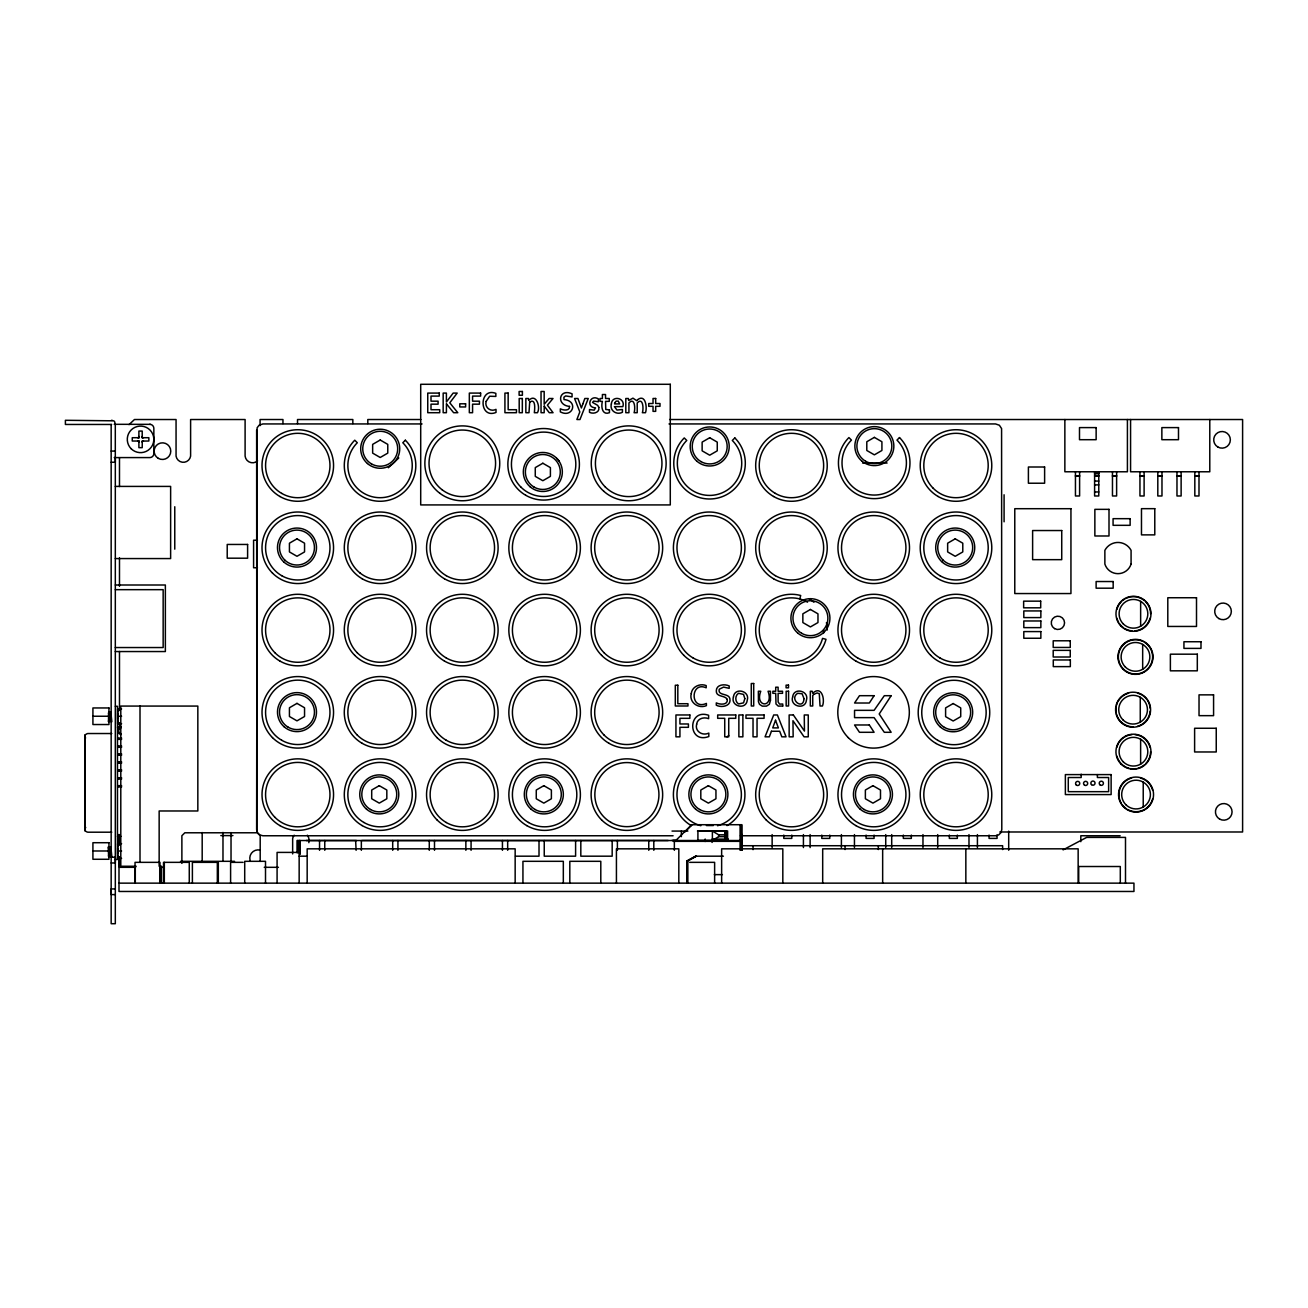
<?xml version="1.0" encoding="UTF-8"?>
<svg xmlns="http://www.w3.org/2000/svg" width="1308" height="1308" viewBox="0 0 1308 1308"><rect width="100%" height="100%" fill="white"/><g stroke="black" fill="none" stroke-linecap="round" stroke-linejoin="round"><path stroke-width="1.5" d="M121.579 858.391L117.687 858.391L117.687 843.66L121.579 843.66M117.687 844.543L117.687 843.66M121.579 723.651L117.687 723.651L117.687 708.903L121.579 708.903M117.687 709.803L117.687 708.903M422.059 423.939L262.875 423.939L259.082 425.231L257.12 427.798L256.63 829.517L257.48 832.64L259.752 834.929L262.875 835.763L673.097 835.763M142.212 442.235L142.278 441.074L148.85 441.025L148.85 437.706L142.212 437.706L142.212 431.068L138.893 431.068L138.893 437.706L138.893 436.496M108.662 720.365L108.515 721.754L108.564 712.746L109.414 719.678M110.313 720.365L110.035 721.754L109.136 711.928M108.564 854.974C109.185 864.67 107.093 832.804 109.349 854.778M110.313 855.121L110.101 856.691L109.136 846.668M117.687 711.863L118.39 708.903M117.687 719.236L117.687 713.318M117.687 846.619L118.39 843.66M117.687 853.977L117.687 848.058M110.788 711.928L111.834 721.754M110.788 846.668L111.834 856.511M109.97 713.465L111 720.038M109.97 848.222L111 854.778M725.417 840.39L724.583 836.646L725.417 831.071L725.466 840.39M725.123 834.815L725.956 831.071L697.442 831.071M799.777 598.966L800.709 595.5A35.774 35.774 0 0 0 756.891 620.809A35.774 35.774 0 0 0 782.184 664.611A35.774 35.774 0 0 0 826.002 639.318L822.552 638.386A32.193 32.193 0 0 1 780.435 660.311A32.193 32.193 0 0 1 762.27 616.46A32.193 32.193 0 0 1 807.543 602.171M138.893 442.235L138.893 441.025L132.255 441.025L132.255 437.706L138.893 437.706M142.212 437.706L143.439 437.706M355.645 840.93L356.119 850.298M356.414 840.521L306.236 840.521M668.175 840.521L362.169 840.521M675.811 840.521L691.67 824.71L741.865 824.71L741.865 850.282M684.967 831.888L692.161 824.71M129.018 424.642L134.462 419.525L176.057 419.525L176.057 456.132A7.374 7.374 0 0 0 190.608 456.132L190.608 419.525L245.103 419.525L245.103 456.132A7.537 7.537 0 0 0 257.594 460.89M388.362 467.741L398.776 457.98M111.785 832.199L88.257 832.199A3.335 2.354 0 0 1 87.047 832.002L85.118 830.891L85.118 734.834L87.031 733.723A3.335 2.354 0 0 1 88.257 733.526L111.785 733.526M726.986 736.829L728.736 735.488M724.583 836.646L718.664 836.646L712.386 840.39L712.386 831.071L718.664 834.815L724.583 834.815M686.896 860.942L686.896 883.145L686.847 860.942L695.594 856.184M696.085 856.184L687.37 860.942L687.37 883.145M696.445 856.184L687.73 860.942L687.73 883.145M1063.11 849.873L1086.67 837.398L1125.501 837.398L1125.501 883.145M85.118 830.891L85.118 734.834M85.118 827.506A5.477 3.139 0 0 0 85.625 827.801L85.641 827.343M137.683 437.706L138.844 437.657M143.439 441.025L142.278 441.074L142.212 447.663L138.893 447.663L138.893 441.025M420.833 419.525L367.81 419.525L367.81 423.596M669.614 419.525L1242.6 419.525L1242.6 831.986L999.786 831.986M669.009 423.939L995.551 423.939L999.361 425.231L1001.585 428.566L1001.797 829.517L1000.963 832.64L998.674 834.929L995.551 835.763L740.442 835.763M114.237 424.315L150.322 424.348M111.605 424.462L65.4 424.462L65.4 420.293L113.665 420.816A2.943 2.943 0 0 1 114.63 421.716L115.317 424.462M111.164 451.08L115.3 451.08L115.317 462.231L111.164 462.231M114.237 457.587L149.782 457.587A4.071 4.071 0 0 0 153.853 453.516L153.853 428.386A4.071 4.071 0 0 0 149.782 424.315M862.577 463.032L887.102 463.032M1094.6 473.398L1098.769 473.398M1094.6 473.643L1098.769 473.643M1075.454 475.818L1079.607 475.818M1094.6 475.818L1098.769 475.818M1112.47 475.818L1116.623 475.818M1139.955 475.818L1144.108 475.818M1157.809 475.818L1161.978 475.818M1176.971 475.818L1181.124 475.818M1194.825 475.818L1198.995 475.818M1075.454 476.079L1079.607 476.079M1094.6 476.079L1098.769 476.079M1112.47 476.079L1116.623 476.079M1139.955 476.079L1144.108 476.079M1157.809 476.079L1161.978 476.079M1176.971 476.079L1181.124 476.079M1194.825 476.079L1198.995 476.079M1094.6 481.066L1098.769 481.066M1094.6 484.892L1098.769 484.892M115.317 486.413L170.629 486.413L170.629 558.565L115.317 558.565M1094.6 491.955L1098.769 491.955M257.447 540.22L253.588 540.22L253.588 567.754L257.447 567.754M115.317 585.003L165.364 585.003L165.364 651.548L115.317 651.548M115.317 589.663L163.157 589.663L163.157 647.542L115.317 647.542M115.349 706.304L117.475 706.304L117.475 859.503L115.366 859.503M92.917 716.244L108.94 716.244M118.39 716.277L121.579 716.277M117.475 727.248L120.974 727.248M117.606 738.104L121.595 738.104M117.655 738.726L121.48 738.726M117.606 739.347L121.595 739.347M117.606 746.018L121.595 746.034M117.655 746.655L121.48 746.655M117.606 747.277L121.595 747.277M117.606 753.948L121.595 753.948M117.655 754.585L121.48 754.585M117.606 755.207L121.595 755.207M117.606 761.877L121.595 761.877M117.655 762.499L121.48 762.499M117.606 763.12L121.595 763.136M117.606 769.807L121.595 769.807M117.655 770.428L121.48 770.428M117.606 771.05L121.595 771.05M117.606 777.737L121.595 777.737M117.655 778.358L121.48 778.358M117.606 778.979L121.595 778.979M117.606 785.667L121.595 785.667M117.655 786.288L121.48 786.288M117.606 786.909L121.595 786.909M706.402 825.544L713.351 825.544M672.018 831.071L687.877 831.071M220.823 835.599L232.922 835.599M1120.139 835.747L1080.817 835.747L1080.817 841.682M117.475 836.352L120.974 836.352M728.343 839.115L712.075 839.115L712.075 842.434M672.018 840.39L677.838 840.39M697.311 840.39L726.316 840.39L726.316 834.798M741.096 842.09L741.963 842.09M740.884 845.72L1002.631 845.72L1002.631 849.546M92.917 850.985L108.94 850.985M118.39 851.018L121.579 851.018M300.317 852.407L277.083 852.407L277.083 883.145M299.156 856.184L307.315 856.184M515.499 856.184L539.01 856.184L539.01 840.521M695.545 856.184L723.406 856.184M111.164 857.214L115.317 857.214L115.317 862.969L111.164 862.969M180.52 861.318L234.557 861.318M243.092 862.348L230.6 862.348L230.6 883.145M689.676 862.348L714.626 862.348L714.626 883.145M136.163 866.256L120.794 866.256L120.794 706.075L197.835 706.075L197.835 810.976L159.151 810.976L159.151 866.256M135.591 867.318L119.486 867.318L119.486 857.149M159.739 867.318L163.762 867.318M264.249 867.318L278.441 867.318M714.332 874.627L722.408 874.627M118.995 883.145L1133.954 883.145L1133.954 891.467L118.995 891.467L118.995 856.756M115.317 888.933L111.164 888.933L111.164 894.59L115.317 894.59M137.683 441.025L138.844 441.074M740.622 840.521L742.225 841.338M741.325 841.338L740.083 840.521L297.03 840.521L297.03 852.702M118.39 723.651L117.687 720.692M118.39 858.391L117.687 855.432M725.482 836.646L726.316 840.39M725.123 836.646L725.956 840.39L725.956 831.071M256.842 831.136L256.63 430.185M142.212 436.496L142.278 437.657M1209.786 419.525L1209.786 471.779L1130.57 471.779L1130.57 419.525M1198.995 471.779L1198.995 495.977L1194.825 495.977L1194.825 471.779M1181.124 471.779L1181.124 495.977L1176.971 495.977L1176.971 471.779M1161.978 471.779L1161.978 495.977L1157.809 495.977L1157.809 471.779M1144.108 471.779L1144.108 495.977L1139.955 495.977L1139.955 471.779M1143.225 782.119L1143.225 807.003M1142.669 644.419L1142.669 669.287M1140.641 601.369L1140.641 626.238M1140.625 739.265L1140.625 764.134M1140.265 697.262L1140.265 722.13M1127.414 419.525L1127.414 471.779L1064.859 471.779L1064.859 419.525M1120.302 883.145L1120.302 866.517L1078.708 866.517L1078.708 883.145M1116.623 471.779L1116.623 495.977L1112.47 495.977L1112.47 471.779M1098.769 471.779L1098.769 495.977L1094.6 495.977L1094.6 471.779M1097.396 774.598L1097.396 777.524L1108.628 777.524L1108.628 791.667L1068.276 791.667L1068.276 777.524L1081.176 777.524L1081.176 774.189M1079.607 471.779L1079.607 495.977L1075.454 495.977L1075.454 471.779M1078.152 883.145L1078.152 848.827L822.683 848.827L822.683 883.145M1008.697 831.12L1008.697 850.233M1004.086 494.767L1004.086 521.81M997.056 835.076L997.056 838.412L989.061 838.412L989.061 835.076M977.419 834.602L977.419 847.551M968.983 834.602L968.983 847.551M965.844 848.827L965.844 883.145M957.342 835.076L957.342 838.412L949.346 838.412L949.346 835.076M937.705 834.602L937.705 847.551M922.974 834.602L922.974 847.551M911.333 835.076L911.333 838.412L903.337 838.412L903.337 835.076M891.696 834.602L891.696 847.551M885.729 834.602L885.729 847.551M882.655 848.827L882.655 883.145M878.338 845.72L878.338 849.546M874.071 835.076L874.071 838.412L866.092 838.395L866.092 835.076M854.451 834.602L854.451 847.551M845.066 845.72L845.066 849.546M841.404 834.602L841.404 847.551M829.763 835.076L829.763 838.412L821.784 838.412L821.784 835.076M810.126 834.602L810.126 847.551M803.423 834.602L803.423 847.551M791.781 835.076L791.781 838.412L783.786 838.395L783.786 835.076M782.822 883.145L782.822 848.827L721.64 848.827L721.64 883.145M772.145 834.602L772.145 847.551M753.048 845.72L753.048 849.66M742.225 834.537L742.225 850.282M741.374 824.71L741.374 850.282M741.325 824.71L741.325 850.282M741.047 834.537L741.047 850.282M740.083 824.71L740.083 850.298M739.249 840.521L739.249 841.338L673.326 841.338L673.375 840.521M727.608 840.521L727.608 830.94L697.916 830.94L697.916 840.521M718.664 834.815L718.664 836.646M705.159 839.017L705.159 841.518M681.354 831.071L681.354 836.662M678.819 883.145L678.819 848.827L616.428 848.827L616.428 883.145M674.356 840.521L674.356 850.298M674.209 840.521L674.209 841.338M673.849 840.521L673.849 841.338M653.804 840.521L653.804 850.298M648.752 840.521L648.752 850.298M617.392 840.521L617.392 850.298M612.177 840.521L612.177 856.184L580.817 856.184L580.817 840.521M600.797 883.145L600.797 861.318L569.814 861.318L569.814 883.145M575.602 840.521L575.602 856.184L544.242 856.184L544.242 840.521M563.323 883.145L563.323 861.318L522.938 861.318L522.938 883.145M515.156 883.145L515.156 848.827L307.167 848.827L307.167 883.145M507.668 840.521L507.668 850.298M502.436 840.521L502.436 850.298M471.076 840.521L471.076 850.298M465.861 840.521L465.861 850.298M434.501 840.521L434.501 850.298M429.286 840.521L429.286 850.298M397.926 840.521L397.926 850.298M392.694 840.521L392.694 850.298M361.351 840.521L361.351 850.298M352.833 423.596L352.833 419.525L297.521 419.525L297.521 423.596M324.76 840.521L324.76 850.298M319.544 840.521L319.544 850.298M308.868 842.695L308.868 838.624A8.273 8.273 0 0 0 307.315 835.207M300.055 840.521L300.055 854.222M299.696 840.521L299.696 854.222M299.156 840.521L299.156 883.145M297.766 840.521L297.766 852.702M292.649 853.928L292.649 838.624A8.273 8.273 0 0 1 294.186 835.207M282.953 423.596L282.953 419.525L260.079 419.525L260.079 425.64M265.508 883.145L265.508 861.318L244.71 861.318L244.71 883.145M260.194 861.4L260.194 835.698L257.218 832.787L184.837 832.787L181.877 835.714L181.877 863.378M231.026 832.558L231.026 860.893M222.981 832.411L222.981 860.827M218.322 883.145L218.322 862.348L192.39 862.348L192.39 883.145M217.341 862.348L217.341 883.145M202.184 832.526L202.184 860.877M189.268 883.145L189.268 862.348L163.516 862.348L163.516 883.145M174.765 506.736L174.765 549.164M164.317 862.348L164.317 883.145M161.391 866.141L161.391 883.145M160.541 866.141L160.541 883.145M160.263 866.141L160.263 883.145M160.001 883.145L159.985 862.348L135.035 862.348L135.051 883.145M159.739 866.141L159.739 883.145M140.005 706.075L140.005 862.201M135.296 866.141L135.296 883.145M134.773 866.141L134.773 883.145M119.486 458.029L119.486 486.543M119.486 557.813L119.486 586.311M119.486 651.482L119.486 710.522M119.486 722.752L119.486 728.85M119.486 834.749L119.486 844.919M118.995 834.439L118.995 844.952M117.687 722.752L117.687 723.651M117.687 857.492L117.687 858.391M115.3 423.857L115.3 451.08M115.317 457.146L115.317 923.71L111.164 923.71L111.164 424.462M809.341 599.08A35.774 35.774 0 0 1 813.968 602.269M826.443 622.608A35.774 35.774 0 0 1 827.228 630.064M823.648 630.064A32.193 32.193 0 0 1 823.468 633.415M700.843 825.724A32.193 32.193 0 0 1 682.792 776.151A32.193 32.193 0 0 1 735.537 776.151A32.193 32.193 0 0 1 717.503 825.724M691.278 825.593A35.774 35.774 0 0 1 681.762 771.622A35.774 35.774 0 0 1 736.567 771.622A35.774 35.774 0 0 1 727.052 825.593M556.57 458.405A19.522 19.522 0 0 1 558.957 460.857M85.118 738.219A5.477 3.139 0 0 1 85.625 737.925M111.556 420.293A5.919 5.919 0 0 1 112.292 420.359M120.892 734.671A4.022 4.022 0 0 1 120.892 726.921M121.104 733.902A3.205 3.205 0 0 1 121.104 727.689M1144.059 641.999A17.151 17.151 0 0 1 1147.623 668.977A17.151 17.151 0 0 1 1120.629 665.429M1119.942 664.104A17.151 17.151 0 0 1 1142.734 641.312M1152.61 799.008A17.151 17.151 0 0 1 1127.463 809.423M1126.204 808.622A17.151 17.151 0 0 1 1121.986 804.404M1121.185 803.145A17.151 17.151 0 0 1 1131.6 777.998M1140.478 777.998A17.151 17.151 0 0 1 1152.61 790.114M1150.599 751.691A17.151 17.151 0 0 1 1145.579 763.823M1144.484 764.837A17.151 17.151 0 0 1 1137.878 768.27M1136.423 768.597A17.151 17.151 0 0 1 1130.472 768.597M1129 768.27A17.151 17.151 0 0 1 1126.188 767.24M1124.864 766.553A17.151 17.151 0 0 1 1116.885 756.138M1116.885 747.26A17.151 17.151 0 0 1 1118.585 743.124M1119.386 741.865A17.151 17.151 0 0 1 1123.605 737.647M1124.864 736.845A17.151 17.151 0 0 1 1131.96 734.606M1134.935 734.606A17.151 17.151 0 0 1 1150.01 747.26M1150.173 711.192A17.151 17.151 0 0 1 1137.535 726.267M1133.088 726.839A17.151 17.151 0 0 1 1120.956 721.82M1119.942 720.724A17.151 17.151 0 0 1 1116.525 714.135M1116.198 712.68A17.151 17.151 0 0 1 1116.198 706.712M1116.525 705.257A17.151 17.151 0 0 1 1117.539 702.445M1118.226 701.121A17.151 17.151 0 0 1 1128.64 693.126M1137.535 693.126A17.151 17.151 0 0 1 1141.671 694.842M1142.93 695.643A17.151 17.151 0 0 1 1147.149 699.862M1147.95 701.121A17.151 17.151 0 0 1 1150.173 708.2M1150.043 618.243A17.151 17.151 0 0 1 1134.952 630.881M1131.976 630.881A17.151 17.151 0 0 1 1124.896 628.658M1123.637 627.856A17.151 17.151 0 0 1 1119.419 623.638M1118.618 622.379A17.151 17.151 0 0 1 1116.901 618.243M1116.901 609.365A17.151 17.151 0 0 1 1121.332 601.664M1122.444 600.666A17.151 17.151 0 0 1 1124.896 598.95M1126.221 598.246A17.151 17.151 0 0 1 1129.033 597.233M1130.488 596.906A17.151 17.151 0 0 1 1136.456 596.906M1137.911 597.233A17.151 17.151 0 0 1 1144.5 600.666M1145.595 601.664A17.151 17.151 0 0 1 1150.615 613.795M250.073 860.353A8.322 8.322 0 0 1 260.259 850.151M569.536 406.412C570.026 411.219 563.061 410.369 560.331 408.848L560.331 411.873C572.855 418.576 578.692 400.722 564.01 399.578L563.928 397.207L565.645 395.932L572.07 396.913L572.07 393.822C558.892 387.904 555.786 405.186 569.536 406.412M446.453 403.861L446.404 412.707L443.167 412.707L443.167 393.087L446.404 393.087L446.404 402.03L453.157 393.087L457.179 393.087L449.789 402.815L457.784 412.707L453.631 412.707L446.453 403.861M544.226 406.101L544.177 412.707L541.038 412.707L541.038 391.484L544.177 391.484L544.177 404.27L549.131 398.499L553.006 398.499L547.382 405.169L553.055 412.707L549.246 412.707L544.226 406.101M727.264 699.404C728.115 705.323 719.727 704.669 716.293 702.87L716.293 705.192C721.329 708.004 731.466 706.255 729.88 698.75C728.899 692.864 717.389 696.118 719.253 689.218L723.602 687.092L729.194 688.335L729.194 685.981C724.714 683.741 716.244 684.427 716.293 690.902C716.032 697.377 725.008 695.006 727.264 699.404M598.802 407.328C599.963 412.609 593.243 414.325 589.499 412.331L589.499 409.535L594.126 410.172L595.549 407.851C585.526 407.524 590.088 393.888 598.377 398.907L598.377 401.752L593.619 401.082L592.54 402.39L597.674 405.366L598.802 407.328M770.461 700.32L769.333 704.293L766.488 706.124L762.302 706.14L759.523 704.358L758.444 701.758L758.346 691.245L760.765 691.245C754.503 707.546 774.173 708.593 768.058 691.245L770.461 691.245L770.461 700.32M486.135 401.392C484.418 407.311 490.533 412.282 496.01 409.355L496.01 412.445C478.728 419.476 478.859 386.857 495.846 393.365L495.846 396.422L489.65 396.242L486.135 401.392M611.359 404.041C609.43 410.63 616.722 415.404 622.428 412.265L622.428 409.486L616.951 410.074L614.433 406.641L622.853 406.641C625.764 397.812 611.899 394.836 611.359 404.041M733.445 696.968C730.371 706.467 746.165 710.293 747.211 700.303C750.301 690.788 734.491 686.945 733.445 696.968M792.648 696.968C789.558 706.467 805.352 710.293 806.398 700.303C809.489 690.788 793.694 686.945 792.648 696.968M696.657 724.207C694.613 731.45 702.658 736.191 708.822 733.085L708.822 736.535C687.305 744.481 687.485 707.955 708.625 715.28L708.625 718.681C703.982 716.686 697.213 718.484 696.657 724.207M691.262 693.551C688.826 702.396 698.505 709.116 706.402 705.633L706.402 703.41C689.921 710.914 690.232 680.781 706.189 687.812L706.189 685.588C700.074 683.103 692.014 686.602 691.262 693.551M744.824 698.635L743.549 702.854L738.546 703.949C734.883 701.807 734.9 695.464 738.529 693.289L743.549 694.417L744.824 698.635M804.011 698.635C803.39 711.029 788.511 699.061 797.716 693.289L802.098 693.763L804.011 698.635M614.842 402.75L614.58 403.927L619.632 403.927L618.292 401.115L616.182 401.115L614.842 402.75M582.845 403.91L581.39 407.998L577.94 398.499L574.572 398.499L579.82 411.922L576.877 419.525L579.967 419.525L588.24 398.499L584.839 398.499L582.845 403.91M775.53 720.234L772.734 727.902L778.391 727.902L775.53 720.234M771.442 731.254L769.317 736.829L765.049 736.829L773.715 714.969L777.377 714.969L786.043 736.829L781.824 736.829L779.682 731.254L771.442 731.254M874.104 695.692L869.33 703.017L854.549 703.017L859.47 695.692L874.104 695.692M891.157 695.692L879.205 713.988L891.157 732.3L884.306 732.3L874.104 717.634L854.549 717.634L854.549 710.342L874.104 710.342L884.306 695.692L891.157 695.692M637.65 399.676L636.767 400.722L632.941 398.155L628.69 400.477L628.396 398.499L625.796 398.499L625.796 412.707L628.935 412.707L628.935 402.929C634.936 396.569 635.459 409.306 634.069 412.707L637.209 412.707L637.209 402.929C643.193 396.569 643.732 409.306 642.342 412.707L645.482 412.707C647.346 407.883 645.645 393.561 637.65 399.676M813.658 694.434L812.742 695.513L812.742 705.993L810.322 705.993L810.322 691.245L812.186 691.245L812.66 693.305C821.391 684.885 825.315 699.289 822.438 705.993L820.034 705.993L819.298 693.763L817.14 692.929L813.658 694.434M529.691 402.128L528.988 412.707L525.849 412.707L525.849 398.499L528.448 398.499L528.743 400.477C536.002 392.645 540.793 407.033 537.457 412.707L534.318 412.707C534.71 409.715 536.067 397.746 529.691 402.128M405.349 440.207L402.815 442.742A32.193 32.193 0 0 1 402.815 488.276A32.193 32.193 0 0 1 357.297 488.276A32.193 32.193 0 0 1 357.297 442.742L354.762 440.207A35.774 35.774 0 0 0 354.762 490.794A35.774 35.774 0 0 0 405.349 490.794A35.774 35.774 0 0 0 405.349 440.207M734.834 437.935L732.3 440.453A32.193 32.193 0 0 1 732.3 485.987A32.193 32.193 0 0 1 686.765 485.987A32.193 32.193 0 0 1 686.765 440.453L684.248 437.935A35.774 35.774 0 0 0 684.248 488.522A35.774 35.774 0 0 0 734.834 488.522A35.774 35.774 0 0 0 734.834 437.935M899.495 437.575L896.977 440.093A32.193 32.193 0 0 1 896.977 485.628A32.193 32.193 0 0 1 851.443 485.628A32.193 32.193 0 0 1 851.443 440.093L848.908 437.575A35.774 35.774 0 0 0 848.908 488.162A35.774 35.774 0 0 0 899.495 488.162A35.774 35.774 0 0 0 899.495 437.575M380.203 440.011L372.649 444.377L372.649 453.124L380.203 457.489L387.773 453.124L387.773 444.377L380.203 440.011M296.981 538.831L289.428 543.196L289.428 551.927L296.981 556.292L304.551 551.927L304.551 543.196L296.981 538.831M542.836 463.245L535.266 467.61L535.266 476.357L542.836 480.723L550.406 476.357L550.406 467.61L542.836 463.245M709.688 437.739L702.134 442.104L702.134 450.835L709.688 455.2L717.258 450.835L717.258 442.104L709.688 437.739M296.981 703.377L289.428 707.759L289.428 716.49L296.981 720.855L304.551 716.49L304.551 707.759L296.981 703.377M874.365 437.379L866.795 441.744L866.795 450.475L874.365 454.841L881.919 450.475L881.919 441.744L874.365 437.379M379.271 785.667L371.701 790.032L371.701 798.763L379.271 803.128L386.825 798.763L386.825 790.032L379.271 785.667M810.42 609.463L802.85 613.828L802.85 622.559L810.42 626.924L817.974 622.559L817.974 613.828L810.42 609.463M955.216 538.831L947.646 543.196L947.646 551.927L955.216 556.292L962.786 551.927L962.786 543.196L955.216 538.831M543.817 785.667L536.264 790.032L536.264 798.763L543.817 803.128L551.387 798.763L551.387 790.032L543.817 785.667M708.38 785.667L700.81 790.032L700.81 798.763L708.38 803.128L715.95 798.763L715.95 790.032L708.38 785.667M953.172 703.541L945.602 707.906L945.602 716.637L953.172 721.002L960.726 716.637L960.726 707.906L953.172 703.541M872.943 785.667L865.373 790.032L865.373 798.763L872.943 803.128L880.497 798.763L880.497 790.032L872.943 785.667M609.446 409.829L605.768 409.486L605.539 401.36L609.25 401.36L609.25 398.499L605.539 398.499L605.539 394.526L602.399 394.526L602.399 398.499L600.012 398.499L600.012 401.36L602.399 401.36C600.961 406.347 602.056 415.617 609.446 412.69L609.446 409.829M782.74 706.026L778.26 706.107L775.987 703.982L775.709 693.322L772.865 693.322L772.865 691.245L775.709 691.245L775.709 687.207L778.113 687.207L778.113 691.245L782.527 691.245L782.527 693.322L778.113 693.322L778.113 701.922L779.552 704.113L782.74 704.015L782.74 706.026M670.285 384.29L420.702 384.29L420.702 504.921L670.285 504.921L670.285 384.29M522.399 391.484L519.112 391.484L519.112 395.245L522.399 395.245L522.399 391.484M439.243 393.087L427.749 393.087L427.749 412.707L439.717 412.707L439.717 409.715L431.002 409.715L431.002 404.172L438.082 404.172L438.082 401.18L431.002 401.18L431.002 396.095L439.243 396.095L439.243 393.087M480.625 393.087L469.327 393.087L469.327 412.707L472.58 412.707L472.58 404.172L479.447 404.172L479.447 401.18L472.58 401.18L472.58 396.095L480.625 396.095L480.625 393.087M508.158 393.087L504.921 393.087L504.921 412.707L516.464 412.707L516.464 409.715L508.158 409.715L508.158 393.087M655.684 398.482L653.035 398.482L653.035 403.518L648.719 403.518L648.719 406.314L653.035 406.314L653.035 411.35L655.684 411.35L655.684 406.314L660 406.314L660 403.518L655.684 403.518L655.684 398.482M522.333 398.499L519.194 398.499L519.194 412.707L522.333 412.707L522.333 398.499M465.615 403.796L459.778 403.796L459.778 406.952L465.615 406.952L465.615 403.796M1096.137 427.602L1079.492 427.602L1079.492 439.701L1096.137 439.701L1096.137 427.602M1178.492 427.602L1161.864 427.602L1161.864 439.701L1178.492 439.701L1178.492 427.602M1044.618 467.005L1028.399 467.005L1028.399 483.224L1044.618 483.224L1044.618 467.005M1070.941 508.698L1014.779 508.698L1014.779 593.554L1070.941 593.554L1070.941 508.698M1154.784 508.665L1141.475 508.665L1141.475 534.874L1154.784 534.874L1154.784 508.665M1109.004 509.352L1094.861 509.352L1094.861 535.986L1109.004 535.986L1109.004 509.352M1130.128 518.671L1113.075 518.671L1113.075 525.326L1130.128 525.326L1130.128 518.671M1061.736 530.541L1032.617 530.541L1032.617 559.661L1061.736 559.661L1061.736 530.541M247.604 544.455L227.216 544.455L227.216 558.189L247.604 558.189L247.604 544.455M1113.173 581.537L1096.12 581.537L1096.12 588.191L1113.173 588.191L1113.173 581.537M1196.509 597.74L1167.799 597.74L1167.799 626.45L1196.509 626.45L1196.509 597.74M1040.694 601.157L1023.641 601.157L1023.641 607.811L1040.694 607.811L1040.694 601.157M1040.857 610.934L1023.804 610.934L1023.804 617.589L1040.857 617.589L1040.857 610.934M1040.857 620.973L1023.804 620.973L1023.804 627.627L1040.857 627.627L1040.857 620.973M1040.857 631.584L1023.804 631.584L1023.804 638.255L1040.857 638.255L1040.857 631.584M1070.255 640.789L1053.202 640.789L1053.202 647.444L1070.255 647.444L1070.255 640.789M1200.989 641.737L1183.936 641.737L1183.936 648.392L1200.989 648.392L1200.989 641.737M1070.255 650.354L1053.202 650.354L1053.202 657.008L1070.255 657.008L1070.255 650.354M1197.31 654.18L1170.382 654.18L1170.382 670.824L1197.31 670.824L1197.31 654.18M1070.336 659.968L1053.283 659.968L1053.283 666.622L1070.336 666.622L1070.336 659.968M753.702 683.512L751.283 683.512L751.283 705.993L753.702 705.993L753.702 683.512M788.495 685.13L786.092 685.13L786.092 687.812L788.495 687.812L788.495 685.13M677.822 685.229L675.304 685.229L675.304 705.993L687.959 705.993L687.959 703.72L677.822 703.72L677.822 685.229M788.561 691.245L786.157 691.245L786.157 705.993L788.561 705.993L788.561 691.245M1213.579 694.859L1199.027 694.859L1199.027 715.656L1213.579 715.656L1213.579 694.859M108.94 707.955L92.917 707.955L92.917 724.534L108.94 724.534L108.94 707.955M689.856 714.969L675.942 714.969L675.942 736.829L679.931 736.829L679.931 727.313L688.417 727.313L688.417 723.978L679.931 723.978L679.931 718.321L689.856 718.321L689.856 714.969M735.766 714.969L717.683 714.969L717.683 718.321L724.73 718.321L724.73 736.829L728.736 736.829L728.736 718.321L735.766 718.321L735.766 714.969M742.879 714.969L738.873 714.969L738.873 736.829L742.879 736.829L742.879 714.969M764.068 714.969L745.969 714.969L745.969 718.321L753.032 718.321L753.032 736.829L757.038 736.829L757.038 718.321L764.068 718.321L764.068 714.969M793.351 714.969L789.149 714.969L789.149 736.829L793.155 736.829L792.959 720.708L804.06 736.829L808.262 736.829L808.262 714.969L804.256 714.969L804.453 731.074L793.351 714.969M869.33 724.975L854.549 724.975L859.47 732.3L874.104 732.3L869.33 724.975M1216.244 728.262L1194.613 728.262L1194.613 751.969L1216.244 751.969L1216.244 728.262M1111.13 774.598L1065.366 774.598L1065.366 794.577L1111.13 794.577L1111.13 774.598M108.94 842.712L92.917 842.712L92.917 859.274L108.94 859.274L108.94 842.712M1131.077 564.075L1131.077 550.357A14.813 14.813 0 0 0 1104.868 550.357L1104.868 564.075A13.75 13.75 0 0 0 1131.077 564.075M521.843 652.823A32.193 32.193 0 0 0 575.716 638.386A32.193 32.193 0 0 0 536.28 598.966A32.193 32.193 0 0 0 521.843 652.823M526.732 661.047A35.774 35.774 0 0 0 580.392 630.064A35.774 35.774 0 0 0 526.732 599.08A35.774 35.774 0 0 0 526.732 661.047M279.896 661.047A35.774 35.774 0 0 0 333.556 630.064A35.774 35.774 0 0 0 279.896 599.08A35.774 35.774 0 0 0 279.896 661.047M275.007 652.823A32.193 32.193 0 0 0 328.88 638.386A32.193 32.193 0 0 0 289.444 598.966A32.193 32.193 0 0 0 275.007 652.823M437.036 737.63A35.774 35.774 0 0 0 496.893 721.591A35.774 35.774 0 0 0 453.075 677.789A35.774 35.774 0 0 0 437.036 737.63M446.061 740.132A32.193 32.193 0 0 0 494.522 712.533A32.193 32.193 0 0 0 446.404 684.362A32.193 32.193 0 0 0 446.061 740.132M362.169 743.32A35.774 35.774 0 0 0 415.83 712.337A35.774 35.774 0 0 0 362.169 681.354A35.774 35.774 0 0 0 362.169 743.32M357.297 735.112A32.193 32.193 0 0 0 411.153 720.675A32.193 32.193 0 0 0 371.717 681.239A32.193 32.193 0 0 0 357.297 735.112M272.489 737.63A35.774 35.774 0 0 0 332.33 721.591A35.774 35.774 0 0 0 288.512 677.789A35.774 35.774 0 0 0 272.489 737.63M281.678 740.23A32.193 32.193 0 0 0 329.976 712.337A32.193 32.193 0 0 0 281.678 684.46A32.193 32.193 0 0 0 281.678 740.23M362.169 578.757A35.774 35.774 0 0 0 415.83 547.774A35.774 35.774 0 0 0 362.169 516.807A35.774 35.774 0 0 0 362.169 578.757M360.109 573.051A32.193 32.193 0 0 0 411.922 552.434A32.193 32.193 0 0 0 368.153 517.87A32.193 32.193 0 0 0 360.109 573.051M444.442 578.757A35.774 35.774 0 0 0 498.103 547.774A35.774 35.774 0 0 0 444.442 516.807A35.774 35.774 0 0 0 444.442 578.757M446.241 575.667A32.193 32.193 0 0 0 494.538 547.774A32.193 32.193 0 0 0 446.241 519.897A32.193 32.193 0 0 0 446.241 575.667M855.841 661.047A35.774 35.774 0 0 0 909.501 630.064A35.774 35.774 0 0 0 855.841 599.08A35.774 35.774 0 0 0 855.841 661.047M857.623 657.94A32.193 32.193 0 0 0 905.921 630.064A32.193 32.193 0 0 0 857.623 602.171A32.193 32.193 0 0 0 857.623 657.94M938.114 825.593A35.774 35.774 0 0 0 991.775 794.626A35.774 35.774 0 0 0 938.114 763.643A35.774 35.774 0 0 0 938.114 825.593M939.912 822.503A32.193 32.193 0 0 0 988.21 794.626A32.193 32.193 0 0 0 939.912 766.733A32.193 32.193 0 0 0 939.912 822.503M609.005 743.32A35.774 35.774 0 0 0 662.666 712.337A35.774 35.774 0 0 0 609.005 681.354A35.774 35.774 0 0 0 609.005 743.32M604.133 735.112A32.193 32.193 0 0 0 657.989 720.675A32.193 32.193 0 0 0 618.553 681.239A32.193 32.193 0 0 0 604.133 735.112M601.598 819.92A35.774 35.774 0 0 0 661.439 803.88A35.774 35.774 0 0 0 617.638 760.062A35.774 35.774 0 0 0 601.598 819.92M610.869 822.372A32.046 32.046 0 0 0 658.938 794.626A32.046 32.046 0 0 0 610.869 766.864A32.046 32.046 0 0 0 610.869 822.372M683.871 655.357A35.774 35.774 0 0 0 743.729 639.318A35.774 35.774 0 0 0 699.911 595.5A35.774 35.774 0 0 0 683.871 655.357M693.077 657.94A32.193 32.193 0 0 0 741.374 630.064A32.193 32.193 0 0 0 693.077 602.171A32.193 32.193 0 0 0 693.077 657.94M766.161 819.92A35.774 35.774 0 0 0 826.002 803.88A35.774 35.774 0 0 0 782.184 760.062A35.774 35.774 0 0 0 766.161 819.92M775.35 822.503A32.193 32.193 0 0 0 823.648 794.626A32.193 32.193 0 0 0 775.35 766.733A32.193 32.193 0 0 0 775.35 822.503M691.278 578.757A35.774 35.774 0 0 0 744.939 547.774A35.774 35.774 0 0 0 691.278 516.807A35.774 35.774 0 0 0 691.278 578.757M686.406 570.55A32.193 32.193 0 0 0 740.263 556.113A32.193 32.193 0 0 0 700.843 516.676A32.193 32.193 0 0 0 686.406 570.55M526.029 738.628A32.193 32.193 0 0 0 576.681 715.28A32.193 32.193 0 0 0 531.13 683.103A32.193 32.193 0 0 0 526.029 738.628M521.843 570.55A32.193 32.193 0 0 0 575.716 556.113A32.193 32.193 0 0 0 536.28 516.676A32.193 32.193 0 0 0 521.843 570.55M446.241 822.503A32.193 32.193 0 0 0 494.538 794.626A32.193 32.193 0 0 0 446.241 766.733A32.193 32.193 0 0 0 446.241 822.503M446.241 657.94A32.193 32.193 0 0 0 494.538 630.064A32.193 32.193 0 0 0 446.241 602.171A32.193 32.193 0 0 0 446.241 657.94M357.297 652.823A32.193 32.193 0 0 0 411.153 638.386A32.193 32.193 0 0 0 371.717 598.966A32.193 32.193 0 0 0 357.297 652.823M281.678 493.394A32.193 32.193 0 0 0 329.976 465.501A32.193 32.193 0 0 0 281.678 437.624A32.193 32.193 0 0 0 281.678 493.394M275.007 817.386A32.193 32.193 0 0 0 328.88 802.949A32.193 32.193 0 0 0 289.444 763.512A32.193 32.193 0 0 0 275.007 817.386M848.271 737.63A35.774 35.774 0 0 0 908.112 721.591A35.774 35.774 0 0 0 864.31 677.789A35.774 35.774 0 0 0 848.271 737.63M930.707 655.357A35.774 35.774 0 0 0 990.565 639.318A35.774 35.774 0 0 0 946.747 595.5A35.774 35.774 0 0 0 930.707 655.357M848.434 573.084A35.774 35.774 0 0 0 908.275 557.044A35.774 35.774 0 0 0 864.474 513.226A35.774 35.774 0 0 0 848.434 573.084M938.114 496.484A35.774 35.774 0 0 0 991.775 465.501A35.774 35.774 0 0 0 938.114 434.518A35.774 35.774 0 0 0 938.114 496.484M610.787 575.667A32.193 32.193 0 0 0 659.085 547.774A32.193 32.193 0 0 0 610.787 519.897A32.193 32.193 0 0 0 610.787 575.667M604.133 652.823A32.193 32.193 0 0 0 657.989 638.386A32.193 32.193 0 0 0 618.553 598.966A32.193 32.193 0 0 0 604.133 652.823M601.598 573.084A35.774 35.774 0 0 0 661.439 557.044A35.774 35.774 0 0 0 617.638 513.226A35.774 35.774 0 0 0 601.598 573.084M601.598 655.357A35.774 35.774 0 0 0 661.439 639.318A35.774 35.774 0 0 0 617.638 595.5A35.774 35.774 0 0 0 601.598 655.357M444.442 661.047A35.774 35.774 0 0 0 498.103 630.064A35.774 35.774 0 0 0 444.442 599.08A35.774 35.774 0 0 0 444.442 661.047M354.762 655.357A35.774 35.774 0 0 0 414.603 639.318A35.774 35.774 0 0 0 370.802 595.5A35.774 35.774 0 0 0 354.762 655.357M272.489 573.084A35.774 35.774 0 0 0 332.33 557.044A35.774 35.774 0 0 0 288.512 513.226A35.774 35.774 0 0 0 272.489 573.084M279.896 496.484A35.774 35.774 0 0 0 333.556 465.501A35.774 35.774 0 0 0 279.896 434.518A35.774 35.774 0 0 0 279.896 496.484M933.242 488.276A32.193 32.193 0 0 0 987.099 473.839A32.193 32.193 0 0 0 947.679 434.403A32.193 32.193 0 0 0 933.242 488.276M939.912 657.94A32.193 32.193 0 0 0 988.21 630.064A32.193 32.193 0 0 0 939.912 602.171A32.193 32.193 0 0 0 939.912 657.94M775.35 493.394A32.193 32.193 0 0 0 823.648 465.501A32.193 32.193 0 0 0 775.35 437.624A32.193 32.193 0 0 0 775.35 493.394M775.35 575.667A32.193 32.193 0 0 0 823.648 547.774A32.193 32.193 0 0 0 775.35 519.897A32.193 32.193 0 0 0 775.35 575.667M279.896 825.593A35.774 35.774 0 0 0 333.556 794.626A35.774 35.774 0 0 0 279.896 763.643A35.774 35.774 0 0 0 279.896 825.593M437.036 819.92A35.774 35.774 0 0 0 496.893 803.88A35.774 35.774 0 0 0 453.075 760.062A35.774 35.774 0 0 0 437.036 819.92M526.732 743.32A35.774 35.774 0 0 0 580.392 712.337A35.774 35.774 0 0 0 526.732 681.354A35.774 35.774 0 0 0 526.732 743.32M850.968 570.55A32.193 32.193 0 0 0 904.825 556.113A32.193 32.193 0 0 0 865.389 516.676A32.193 32.193 0 0 0 850.968 570.55M773.568 496.484A35.774 35.774 0 0 0 827.228 465.501A35.774 35.774 0 0 0 773.568 434.518A35.774 35.774 0 0 0 773.568 496.484M773.568 578.757A35.774 35.774 0 0 0 827.228 547.774A35.774 35.774 0 0 0 773.568 516.807A35.774 35.774 0 0 0 773.568 578.757M519.325 573.084A35.774 35.774 0 0 0 579.166 557.044A35.774 35.774 0 0 0 535.348 513.226A35.774 35.774 0 0 0 519.325 573.084M930.707 573.084A35.774 35.774 0 0 0 990.565 557.044A35.774 35.774 0 0 0 946.747 513.226A35.774 35.774 0 0 0 930.707 573.084M936.07 743.467A35.774 35.774 0 0 0 989.731 712.5A35.774 35.774 0 0 0 936.07 681.517A35.774 35.774 0 0 0 936.07 743.467M284.245 726.888A19.506 19.506 0 0 0 316.144 715.77A19.506 19.506 0 0 0 290.572 693.698A19.506 19.506 0 0 0 284.245 726.888M288.251 727.248A17.478 17.478 0 0 0 314.46 712.124A17.478 17.478 0 0 0 288.251 696.984A17.478 17.478 0 0 0 288.251 727.248M281.678 575.667A32.193 32.193 0 0 0 329.976 547.774A32.193 32.193 0 0 0 281.678 519.897A32.193 32.193 0 0 0 281.678 575.667M284.637 559.922A17.478 17.478 0 0 0 313.855 552.09A17.478 17.478 0 0 0 292.469 530.688A17.478 17.478 0 0 0 284.637 559.922M284.228 562.342A19.522 19.522 0 0 0 316.16 551.224A19.522 19.522 0 0 0 290.572 529.135A19.522 19.522 0 0 0 284.228 562.342M366.518 809.178A19.522 19.522 0 0 0 398.433 798.06A19.522 19.522 0 0 0 372.845 775.971A19.522 19.522 0 0 0 366.518 809.178M370.524 809.521A17.478 17.478 0 0 0 396.733 794.397A17.478 17.478 0 0 0 370.524 779.274A17.478 17.478 0 0 0 370.524 809.521M362.169 825.593A35.774 35.774 0 0 0 415.83 794.626A35.774 35.774 0 0 0 362.169 763.643A35.774 35.774 0 0 0 362.169 825.593M363.951 822.503A32.193 32.193 0 0 0 412.249 794.626A32.193 32.193 0 0 0 363.951 766.733A32.193 32.193 0 0 0 363.951 822.503M531.064 809.178A19.522 19.522 0 0 0 562.996 798.06A19.522 19.522 0 0 0 537.408 775.971A19.522 19.522 0 0 0 531.064 809.178M528.514 822.503A32.193 32.193 0 0 0 576.812 794.626A32.193 32.193 0 0 0 528.514 766.733A32.193 32.193 0 0 0 528.514 822.503M535.086 809.521A17.478 17.478 0 0 0 561.296 794.397A17.478 17.478 0 0 0 535.086 779.274A17.478 17.478 0 0 0 535.086 809.521M526.732 825.593A35.774 35.774 0 0 0 580.392 794.626A35.774 35.774 0 0 0 526.732 763.643A35.774 35.774 0 0 0 526.732 825.593M695.627 809.178A19.522 19.522 0 0 0 727.559 798.06A19.522 19.522 0 0 0 701.955 775.971A19.522 19.522 0 0 0 695.627 809.178M699.649 809.521A17.478 17.478 0 0 0 725.858 794.397A17.478 17.478 0 0 0 699.649 779.274A17.478 17.478 0 0 0 699.649 809.521M860.19 809.178A19.522 19.522 0 0 0 892.105 798.06A19.522 19.522 0 0 0 866.517 775.971A19.522 19.522 0 0 0 860.19 809.178M850.968 817.386A32.193 32.193 0 0 0 904.825 802.949A32.193 32.193 0 0 0 865.389 763.512A32.193 32.193 0 0 0 850.968 817.386M855.841 825.593A35.774 35.774 0 0 0 909.501 794.626A35.774 35.774 0 0 0 855.841 763.643A35.774 35.774 0 0 0 855.841 825.593M864.196 809.521A17.478 17.478 0 0 0 890.405 794.397A17.478 17.478 0 0 0 864.196 779.274A17.478 17.478 0 0 0 864.196 809.521M367.45 463.522A19.522 19.522 0 0 0 399.381 452.404A19.522 19.522 0 0 0 373.794 430.316A19.522 19.522 0 0 0 367.45 463.522M371.472 463.882A17.478 17.478 0 0 0 397.681 448.742A17.478 17.478 0 0 0 371.472 433.618A17.478 17.478 0 0 0 371.472 463.882M696.935 461.25A19.522 19.522 0 0 0 728.867 450.132A19.522 19.522 0 0 0 703.279 428.043A19.522 19.522 0 0 0 696.935 461.25M700.957 461.593A17.478 17.478 0 0 0 727.166 446.469A17.478 17.478 0 0 0 700.957 431.346A17.478 17.478 0 0 0 700.957 461.593M861.612 460.874A19.506 19.506 0 0 0 893.511 449.772A19.506 19.506 0 0 0 867.94 427.7A19.506 19.506 0 0 0 861.612 460.874M865.618 461.25A17.478 17.478 0 0 0 891.827 446.11A17.478 17.478 0 0 0 865.618 430.986A17.478 17.478 0 0 0 865.618 461.25M942.855 559.922A17.478 17.478 0 0 0 972.089 552.09A17.478 17.478 0 0 0 950.687 530.688A17.478 17.478 0 0 0 942.855 559.922M942.463 562.342A19.522 19.522 0 0 0 974.395 551.224A19.522 19.522 0 0 0 948.79 529.135A19.522 19.522 0 0 0 942.463 562.342M939.912 575.667A32.193 32.193 0 0 0 988.21 547.774A32.193 32.193 0 0 0 939.912 519.897A32.193 32.193 0 0 0 939.912 575.667M937.852 740.377A32.193 32.193 0 0 0 986.15 712.5A32.193 32.193 0 0 0 937.852 684.607A32.193 32.193 0 0 0 937.852 740.377M940.419 727.052A19.522 19.522 0 0 0 972.335 715.934A19.522 19.522 0 0 0 946.747 693.845A19.522 19.522 0 0 0 940.419 727.052M944.425 727.411A17.478 17.478 0 0 0 970.634 712.271A17.478 17.478 0 0 0 944.425 697.148A17.478 17.478 0 0 0 944.425 727.411M797.667 632.974A19.522 19.522 0 0 0 829.583 621.856A19.522 19.522 0 0 0 803.995 599.767A19.522 19.522 0 0 0 797.667 632.974M801.673 633.317A17.478 17.478 0 0 0 827.882 618.194A17.478 17.478 0 0 0 801.673 603.07A17.478 17.478 0 0 0 801.673 633.317M603.724 491.219A37.441 37.441 0 0 0 665.331 471.011A37.441 37.441 0 0 0 617.016 427.749A37.441 37.441 0 0 0 603.724 491.219M605.228 486.919A33.272 33.272 0 0 0 660.851 471.845A33.272 33.272 0 0 0 619.992 431.199A33.272 33.272 0 0 0 605.228 486.919M439.995 493.394A37.441 37.441 0 0 0 499.493 467.61A37.441 37.441 0 0 0 447.418 428.975A37.441 37.441 0 0 0 439.995 493.394M442.235 489.862A33.272 33.272 0 0 0 495.323 467.43A33.272 33.272 0 0 0 449.347 432.67A33.272 33.272 0 0 0 442.235 489.862M525.734 495.274A35.774 35.774 0 0 0 579.395 464.307A35.774 35.774 0 0 0 525.734 433.324A35.774 35.774 0 0 0 525.734 495.274M530.083 486.756A19.522 19.522 0 0 0 561.999 475.638A19.522 19.522 0 0 0 536.411 453.549A19.522 19.522 0 0 0 530.083 486.756M534.105 487.116A17.478 17.478 0 0 0 560.298 471.975A17.478 17.478 0 0 0 534.105 456.852A17.478 17.478 0 0 0 534.105 487.116M520.862 487.066A32.193 32.193 0 0 0 574.719 472.629A32.193 32.193 0 0 0 535.299 433.193A32.193 32.193 0 0 0 520.862 487.066M131.176 448.758A13.276 13.276 0 0 0 153.379 442.807A13.276 13.276 0 0 0 137.127 426.539A13.276 13.276 0 0 0 131.176 448.758M158.284 458.356A8.322 8.322 0 0 0 170.776 451.146A8.322 8.322 0 0 0 158.284 443.952A8.322 8.322 0 0 0 158.284 458.356M1217.879 447.042A8.322 8.322 0 0 0 1230.354 439.831A8.322 8.322 0 0 0 1217.879 432.621A8.322 8.322 0 0 0 1217.879 447.042M1054.575 628.608A6.654 6.654 0 0 0 1064.565 622.837A6.654 6.654 0 0 0 1054.575 617.082A6.654 6.654 0 0 0 1054.575 628.608M1218.86 618.57A8.322 8.322 0 0 0 1231.335 611.359A8.322 8.322 0 0 0 1218.86 604.165A8.322 8.322 0 0 0 1218.86 618.57M1219.596 819.07A8.322 8.322 0 0 0 1232.071 811.876A8.322 8.322 0 0 0 1219.596 804.665A8.322 8.322 0 0 0 1219.596 819.07M1100.29 785.078A2.076 2.076 0 0 0 1103.412 783.279A2.076 2.076 0 0 0 1100.29 781.465A2.076 2.076 0 0 0 1100.29 785.078M1091.477 784.604A2.076 2.076 0 0 0 1094.96 783.672A2.076 2.076 0 0 0 1092.409 781.121A2.076 2.076 0 0 0 1091.477 784.604M1084.577 785.209A2.076 2.076 0 0 0 1087.7 783.41A2.076 2.076 0 0 0 1084.577 781.612A2.076 2.076 0 0 0 1084.577 785.209M1076.19 784.898A2.076 2.076 0 0 0 1079.672 783.966A2.076 2.076 0 0 0 1077.122 781.416A2.076 2.076 0 0 0 1076.19 784.898M1123.114 669.238A17.511 17.511 0 0 0 1152.397 661.39A17.511 17.511 0 0 0 1130.962 639.939A17.511 17.511 0 0 0 1123.114 669.238M1125.338 667.015A14.355 14.355 0 0 0 1149.356 660.573A14.355 14.355 0 0 0 1131.78 642.98A14.355 14.355 0 0 0 1125.338 667.015M1123.654 806.938A17.511 17.511 0 0 0 1152.953 799.09A17.511 17.511 0 0 0 1131.502 777.655A17.511 17.511 0 0 0 1123.654 806.938M1125.877 804.714A14.355 14.355 0 0 0 1149.912 798.272A14.355 14.355 0 0 0 1132.319 780.696A14.355 14.355 0 0 0 1125.877 804.714M1121.07 764.085A17.511 17.511 0 0 0 1150.353 756.237A17.511 17.511 0 0 0 1128.918 734.785A17.511 17.511 0 0 0 1121.07 764.085M1123.294 761.845A14.355 14.355 0 0 0 1147.312 755.419A14.355 14.355 0 0 0 1129.736 737.826A14.355 14.355 0 0 0 1123.294 761.845M1120.711 722.081A17.511 17.511 0 0 0 1149.994 714.233A17.511 17.511 0 0 0 1128.559 692.782A17.511 17.511 0 0 0 1120.711 722.081M1122.934 719.841A14.355 14.355 0 0 0 1146.953 713.416A14.355 14.355 0 0 0 1129.376 695.823A14.355 14.355 0 0 0 1122.934 719.841M1121.087 626.172A17.511 17.511 0 0 0 1150.386 618.324A17.511 17.511 0 0 0 1128.935 596.889A17.511 17.511 0 0 0 1121.087 626.172M1123.31 623.949A14.355 14.355 0 0 0 1147.329 617.507A14.355 14.355 0 0 0 1129.752 599.931A14.355 14.355 0 0 0 1123.31 623.949"/></g></svg>
